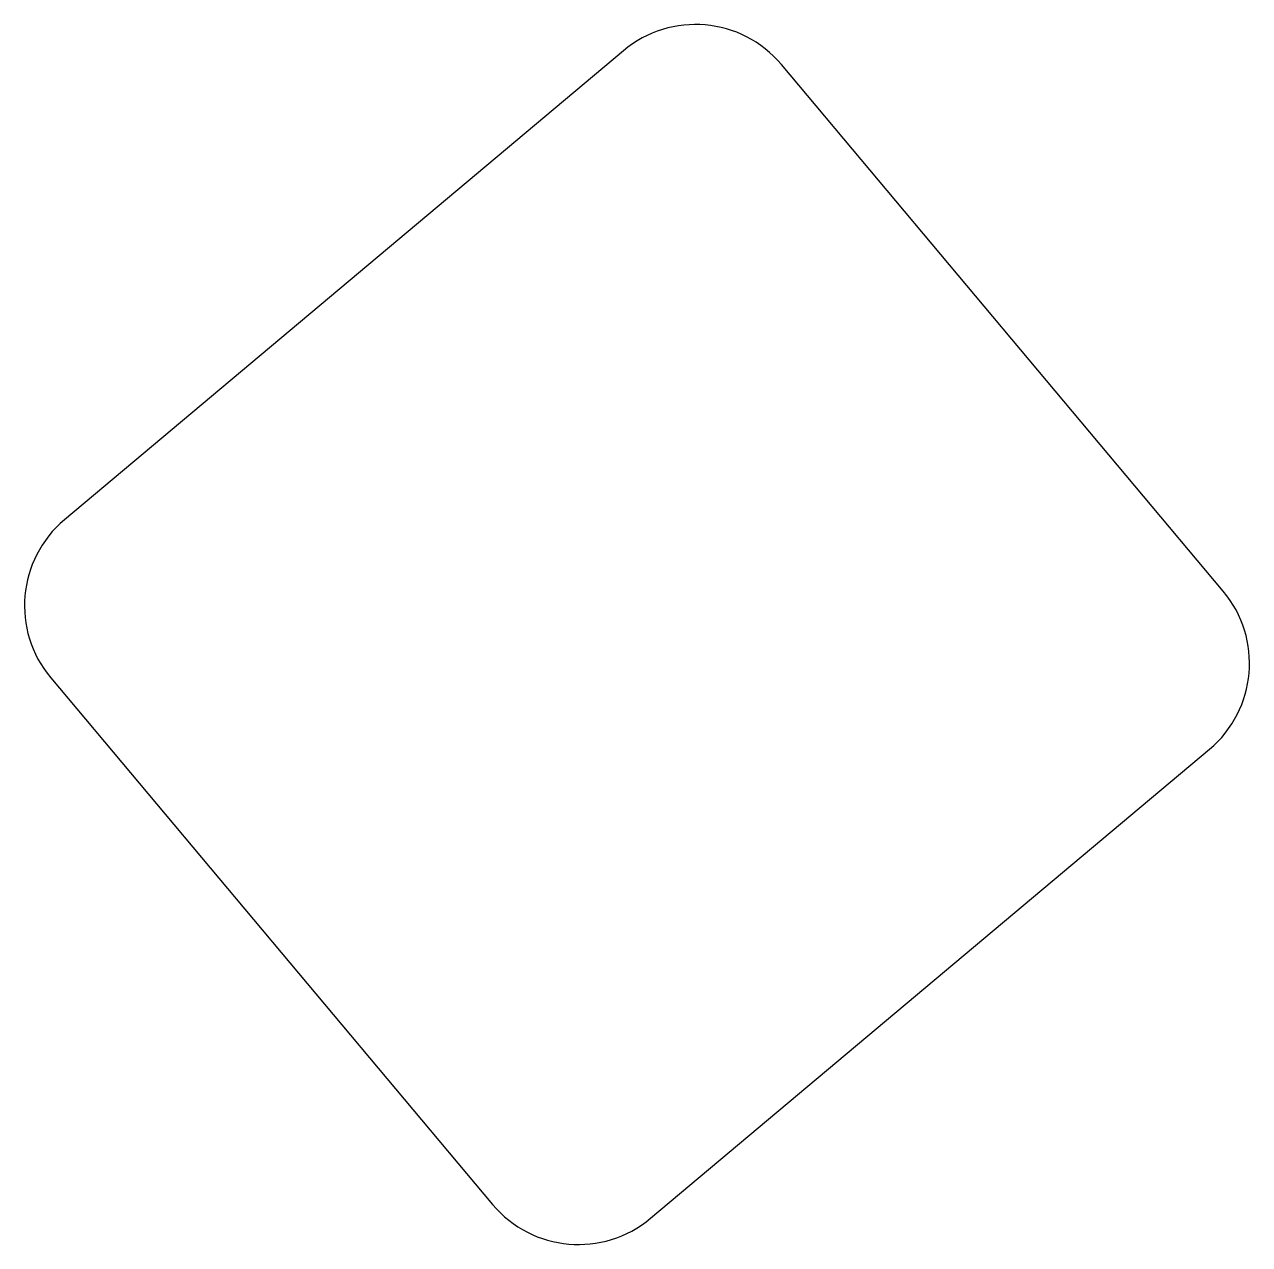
# Model space of a CAD drawing. Header units: millimetres. Extents: x 100.2 to 187.5, y -71.9 to 15.1.
import ezdxf

# ---------------------------------------------------------------- set-up
doc = ezdxf.new("R2010")
doc.units = ezdxf.units.MM

msp = doc.modelspace()

# ---------------------------------------------------------------- linework, layer by layer
for p, q in [((142.867, 13.228), (103.033, -20.196)), ((185.634, -25.294), (154.138, 12.242)), ((102.047, -31.467), (133.543, -69.003)), ((144.814, -69.989), (184.648, -36.564))]:
    msp.add_line(p, q)
for centre, start, end in [((148.009, 7.1), 40, 130), ((108.175, -26.325), 130, 220), ((179.506, -30.436), 310, 40), ((139.672, -63.861), 220, 310)]:
    msp.add_arc(centre, 8, start, end)

doc.saveas('drawing.dxf')
